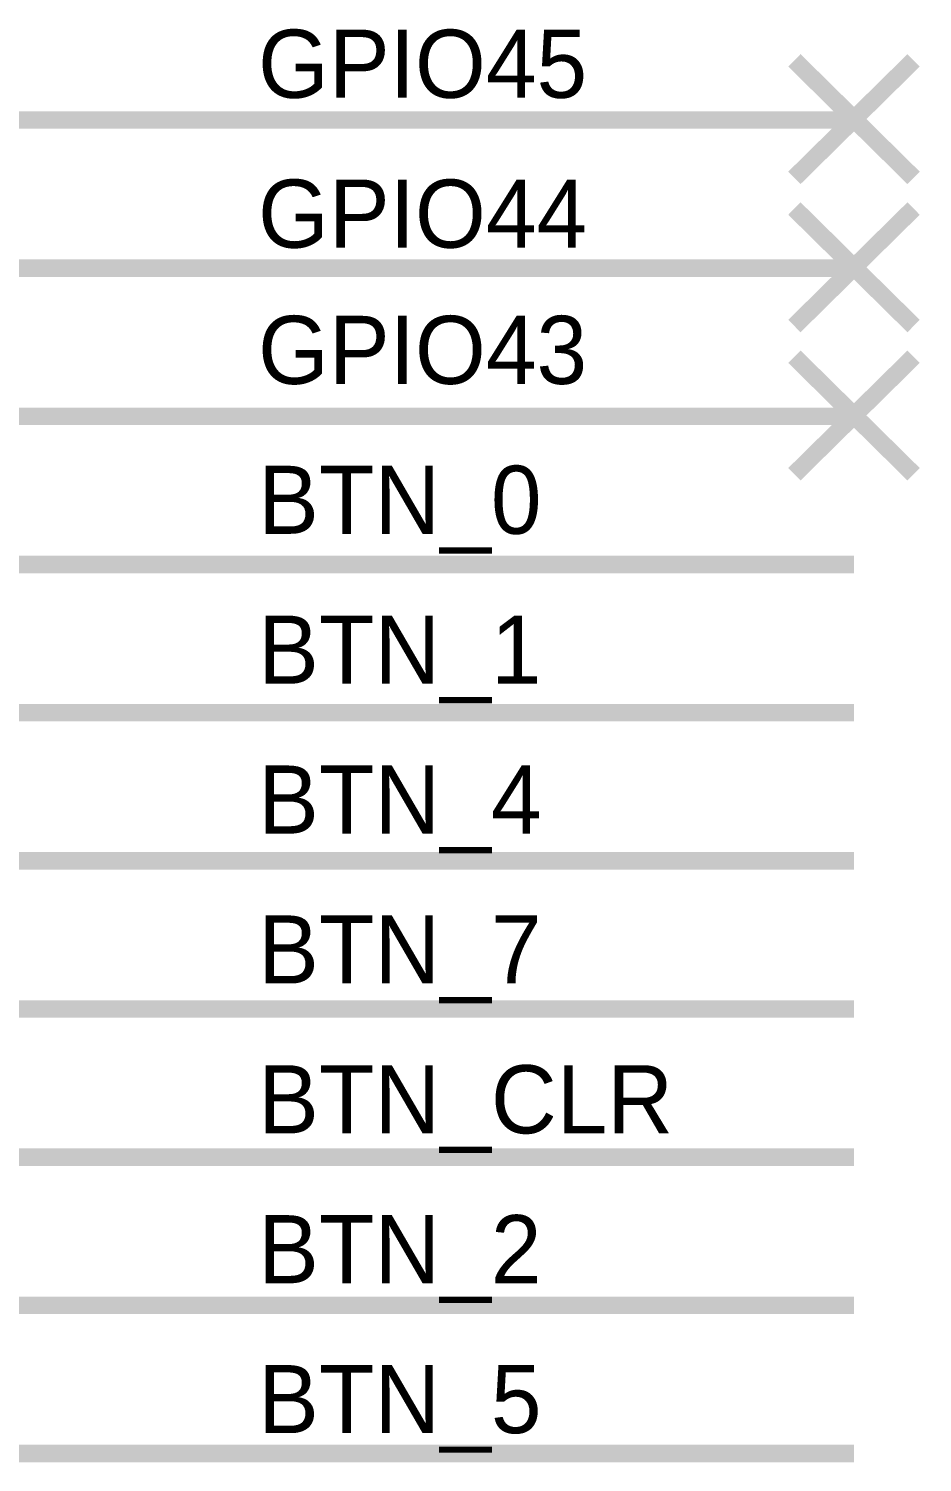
# Model space of a CAD drawing. Header units: inches. Extents: x 0 to 31.5, y 0 to 22.3.
# Drawn here: x 25.742 to 26.344, y 12.394 to 13.36 of the extents above; entities that cross this region are included whole.
import ezdxf

# ---------------------------------------------------------------- set-up
doc = ezdxf.new("R2010")
doc.units = ezdxf.units.IN
doc.header["$MEASUREMENT"] = 0
doc.layers.add('Sheet', color=255, linetype='Continuous')

msp = doc.modelspace()

# ---------------------------------------------------------------- linework, layer by layer
at = {"layer": 'Sheet'}
for points in [[(26.25804, 13.25986, 0.0118, 0.0118, 0), (26.33842, 13.33911, 0.0118, 0.0118, 0)], [(26.25804, 13.33911, 0.0118, 0.0118, 0), (26.33842, 13.25986, 0.0118, 0.0118, 0)], [(25.39797, 13.29891, 0.0118, 0.0118, 0), (26.29823, 13.29891, 0.0118, 0.0118, 0)], [(26.25804, 13.15994, 0.0118, 0.0118, 0), (26.33842, 13.23919, 0.0118, 0.0118, 0)], [(26.25804, 13.23919, 0.0118, 0.0118, 0), (26.33842, 13.15994, 0.0118, 0.0118, 0)], [(25.39797, 13.19899, 0.0118, 0.0118, 0), (26.29823, 13.19899, 0.0118, 0.0118, 0)], [(26.25804, 13.06002, 0.0118, 0.0118, 0), (26.33842, 13.13927, 0.0118, 0.0118, 0)], [(26.25804, 13.13927, 0.0118, 0.0118, 0), (26.33842, 13.06002, 0.0118, 0.0118, 0)], [(25.39797, 13.09907, 0.0118, 0.0118, 0), (26.29823, 13.09907, 0.0118, 0.0118, 0)], [(25.39797, 12.99915, 0.0118, 0.0118, 0), (26.29823, 12.99915, 0.0118, 0.0118, 0)], [(25.39797, 12.89922, 0.0118, 0.0118, 0), (26.29823, 12.89922, 0.0118, 0.0118, 0)], [(25.39797, 12.7993, 0.0118, 0.0118, 0), (26.29823, 12.7993, 0.0118, 0.0118, 0)], [(25.39797, 12.69938, 0.0118, 0.0118, 0), (26.29823, 12.69938, 0.0118, 0.0118, 0)], [(25.39797, 12.59945, 0.0118, 0.0118, 0), (26.29823, 12.59945, 0.0118, 0.0118, 0)], [(25.39797, 12.49953, 0.0118, 0.0118, 0), (26.29823, 12.49953, 0.0118, 0.0118, 0)], [(25.39797, 12.39961, 0.0118, 0.0118, 0), (26.29823, 12.39961, 0.0118, 0.0118, 0)]]:
    msp.add_lwpolyline(points, format="xyseb", dxfattribs=at)

# ---------------------------------------------------------------- texts
for s, p in [('GPIO45', (25.89633, 13.31384)), ('GPIO44', (25.89633, 13.21277)), ('GPIO43', (25.89633, 13.12089)), ('BTN_0', (25.89633, 13.01982)), ('BTN_1', (25.89633, 12.91875)), ('BTN_4', (25.89633, 12.81768)), ('BTN_7', (25.89633, 12.7166)), ('BTN_CLR', (25.89633, 12.61553)), ('BTN_2', (25.89633, 12.51446)), ('BTN_5', (25.89633, 12.41339))]:
    msp.add_text(s, height=0.045941, dxfattribs=at).set_placement(p)

doc.saveas('drawing.dxf')
